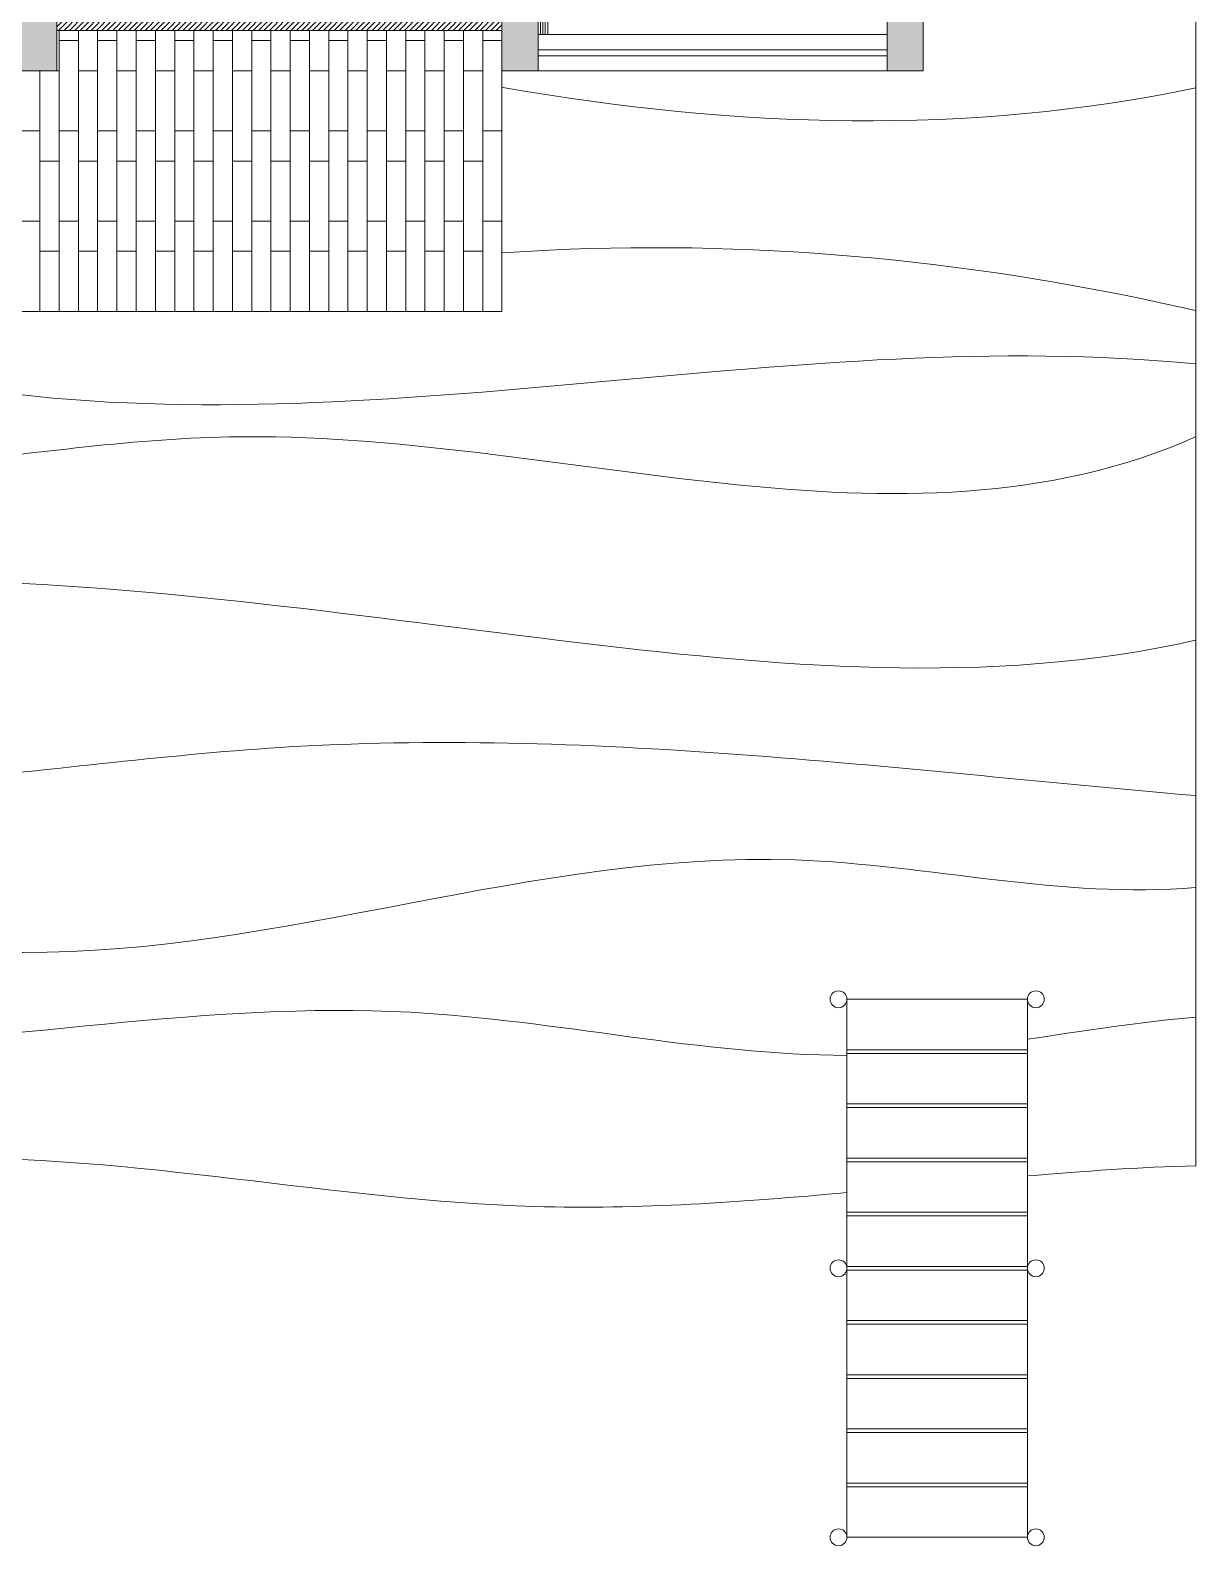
# Model space of a CAD drawing. Header units: millimetres. Extents: x 19901 to 59163, y 13732 to 30178.
# Drawn here: x 24365 to 25333, y 15617 to 16876 of the extents above; entities that cross this region are included whole.
import ezdxf

# ---------------------------------------------------------------- set-up
doc = ezdxf.new("R2010")
doc.units = ezdxf.units.MM
doc.layers.get('0').update_dxf_attribs({"lineweight": 18})
for name, color, linetype, lineweight in [('Curve di livello', 6, 'Continuous', 9), ('Pavimentazione esterna', 51, 'Continuous', 15), ('PROIEZIONI', 145, 'Continuous', 13), ('Vetro', 150, 'Continuous', 15), ('Wall', 255, 'Continuous', 20)]:
    doc.layers.add(name, color=color, linetype=linetype, lineweight=lineweight)

msp = doc.modelspace()

# ---------------------------------------------------------------- hatches: boundary and pattern name
at = {"layer": 'Vetro'}
h = msp.add_hatch(dxfattribs=at)
h.set_pattern_fill('ANSI31', color=4)
h.paths.add_polyline_path([(24756.5, 16887.6), (24386.5, 16887.6), (24386.5, 16876.1), (24756.5, 16876.1)])
at = {"layer": 'Wall'}
h = msp.add_hatch(color=9, dxfattribs=at)
h.dxf.hatch_style = 1
h.paths.add_polyline_path([(24386.5, 16967.6), (24356.5, 16967.6), (24356.5, 16872.6), (24336.5, 16872.6), (24336.5, 16842.6), (24386.5, 16842.6)])
h.paths.add_polyline_path([(24786.5, 16967.6), (24756.5, 16967.6), (24756.5, 16842.6), (24786.5, 16842.6), (24786.5, 16872.6)])
h.paths.add_polyline_path([(25106.5, 17010.1), (25076.5, 17010.1), (25076.5, 16872.6), (25076.5, 16842.6), (25106.5, 16842.6)])

# ---------------------------------------------------------------- linework, layer by layer
msp.add_line((25333, 17939.2), (25333, 15932.9))
at = {"layer": 'Curve di livello'}
for points, knots in [([(24756.5, 16828.9), (24757.3, 16828.7), (24948.7, 16795.2), (25145.8, 16788.6), (25333, 16828.5)], [1440.619799, 1440.619799, 1440.619799, 1440.619799, 1442.919983, 2017.077223, 2017.077223, 2017.077223, 2017.077223]), ([(24756.5, 16691.3), (24769.6, 16692.2), (24964.1, 16703.4), (25157.6, 16683.7), (25332.9, 16643.4), (25332.9, 16643.4), (25332.9, 16643.4), (25332.9, 16643.4), (25332.9, 16643.4), (25333, 16643.4), (25333, 16643.4)], [1437.518464, 1437.518464, 1437.518464, 1437.518464, 1476.268274, 2015.917714, 2015.917714, 2015.917714, 2015.918177, 2015.918177, 2015.918177, 2015.958032, 2015.958032, 2015.958032, 2015.958032]), ([(24276.5, 16584.8), (24296.7, 16581.3), (24644.2, 16528.1), (25002.4, 16631.1), (25332.9, 16599.1), (25332.9, 16599.1), (25332.9, 16599.1), (25332.9, 16599.1), (25332.9, 16599), (25332.9, 16599), (25333, 16599)], [952.435008, 952.435008, 952.435008, 952.435008, 1013.900228, 2009.947904, 2009.947904, 2009.947904, 2009.948687, 2009.948687, 2009.948687, 2010.018952, 2010.018952, 2010.018952, 2010.018952]), ([(24276.5, 16515.3), (24360, 16523.3), (24713.3, 16579.4), (25088.2, 16429.8), (25332.9, 16538.4), (25332.9, 16538.4), (25332.9, 16538.4), (25332.9, 16538.4), (25332.9, 16538.4), (25332.9, 16538.4), (25333, 16538.4)], [948.136507, 948.136507, 948.136507, 948.136507, 1199.951019, 2002.883229, 2002.883229, 2002.883229, 2002.885334, 2002.885334, 2002.885334, 2002.970377, 2002.970377, 2002.970377, 2002.970377]), ([(24276.5, 16419.5), (24451.4, 16417), (24802.9, 16364.8), (25160.9, 16330.7), (25332.9, 16369.4), (25332.9, 16369.4), (25332.9, 16369.4), (25332.9, 16369.4), (25332.9, 16369.4), (25332.9, 16369.4), (25333, 16369.4)], [947.742027, 947.742027, 947.742027, 947.742027, 1475.410206, 2004.14526, 2004.14526, 2004.14526, 2004.146467, 2004.146467, 2004.146467, 2004.226908, 2004.226908, 2004.226908, 2004.226908]), ([(24276.5, 16252.4), (24375, 16260.2), (24725.9, 16309.8), (25079.8, 16262.2), (25332.9, 16240.4), (25332.9, 16240.4), (25332.9, 16240.4), (25332.9, 16240.4), (25332.9, 16240.4), (25332.9, 16240.4), (25333, 16240.4)], [946.255727, 946.255727, 946.255727, 946.255727, 1242.735896, 2004.889476, 2004.889476, 2004.889476, 2004.889607, 2004.889607, 2004.889607, 2004.969426, 2004.969426, 2004.969426, 2004.969426]), ([(24276.5, 16114.5), (24303.8, 16111.9), (24544.8, 16097.8), (24895.5, 16238.6), (25222.2, 16154.4), (25332.9, 16164.1), (25332.9, 16164.1), (25332.9, 16164.1), (25332.9, 16164.1), (25333, 16164.1), (25333, 16164.1), (25333, 16164.1)], [950.943563, 950.943563, 950.943563, 950.943563, 1033.490488, 1679.853616, 2013.397423, 2013.397423, 2013.397423, 2013.399494, 2013.399494, 2013.399494, 2013.420108, 2013.420108, 2013.420108, 2013.420108]), ([(24173, 16030.3), (24341.8, 16035.1), (24633.1, 16094.3), (24922.6, 16024.8), (25043.1, 16024.6)], [851.89565, 851.89565, 851.89565, 851.89565, 1359.236516, 1723.307966, 1723.307966, 1723.307966, 1723.307966]), ([(23333, 15939.2), (23502.5, 15912.3), (23819.9, 15861.8), (24302.6, 15975.9), (24703.7, 15884.3), (24956.6, 15902.7), (25043.1, 15910.6)], [0, 0, 0, 0, 510.207258, 955.712193, 1456.747415, 1716.625225, 1716.625225, 1716.625225, 1716.625225])]:
    msp.add_open_spline(points, degree=3, knots=knots, dxfattribs=at)
for points in [[(25193.1, 16038), (25239.6, 16044.8), (25286.2, 16052.5), (25333, 16056.3)], [(25193.1, 15924.4), (25239.7, 15928.4), (25286.3, 15931.6), (25333, 15932.9)]]:
    msp.add_open_spline(points, degree=3, dxfattribs=at)
at = {"layer": 'Pavimentazione esterna'}
for p, q in [((24372.5, 16642.6), (24388.5, 16642.6)), ((24404.5, 16642.6), (24420.5, 16642.6)), ((24436.5, 16642.6), (24452.5, 16642.6)), ((24468.5, 16642.6), (24484.5, 16642.6)), ((24500.5, 16642.6), (24516.5, 16642.6)), ((24532.5, 16642.6), (24548.5, 16642.6)), ((24564.5, 16642.6), (24580.5, 16642.6)), ((24596.5, 16642.6), (24612.5, 16642.6)), ((24628.5, 16642.6), (24644.5, 16642.6)), ((24660.5, 16642.6), (24676.5, 16642.6)), ((24692.5, 16642.6), (24708.5, 16642.6)), ((24724.5, 16642.6), (24740.5, 16642.6))]:
    msp.add_line(p, q, dxfattribs=at)
for points in [[(24388.5, 16876.1), (24388.5, 16842.6), (24384, 16842.6)], [(24404.5, 16876.1), (24404.5, 16867.6), (24388.5, 16867.6), (24388.5, 16876.1)], [(24420.5, 16876.1), (24420.5, 16842.6), (24404.5, 16842.6), (24404.5, 16876.1)], [(24436.5, 16876.1), (24436.5, 16867.6), (24420.5, 16867.6), (24420.5, 16876.1)], [(24452.5, 16876.1), (24452.5, 16842.6), (24436.5, 16842.6), (24436.5, 16876.1)], [(24468.5, 16876.1), (24468.5, 16867.6), (24452.5, 16867.6), (24452.5, 16876.1)], [(24484.5, 16876.1), (24484.5, 16842.6), (24468.5, 16842.6), (24468.5, 16876.1)], [(24500.5, 16876.1), (24500.5, 16867.6), (24484.5, 16867.6), (24484.5, 16876.1)], [(24516.5, 16876.1), (24516.5, 16842.6), (24500.5, 16842.6), (24500.5, 16876.1)], [(24532.5, 16876.1), (24532.5, 16867.6), (24516.5, 16867.6), (24516.5, 16876.1)], [(24548.5, 16876.1), (24548.5, 16842.6), (24532.5, 16842.6), (24532.5, 16876.1)], [(24564.5, 16876.1), (24564.5, 16867.6), (24548.5, 16867.6), (24548.5, 16876.1)], [(24580.5, 16876.1), (24580.5, 16842.6), (24564.5, 16842.6), (24564.5, 16876.1)], [(24596.5, 16876.1), (24596.5, 16867.6), (24580.5, 16867.6), (24580.5, 16876.1)], [(24612.5, 16876.1), (24612.5, 16842.6), (24596.5, 16842.6), (24596.5, 16876.1)], [(24628.5, 16876.1), (24628.5, 16867.6), (24612.5, 16867.6), (24612.5, 16876.1)], [(24644.5, 16876.1), (24644.5, 16842.6), (24628.5, 16842.6), (24628.5, 16876.1)], [(24660.5, 16876.1), (24660.5, 16867.6), (24644.5, 16867.6), (24644.5, 16876.1)], [(24676.5, 16876.1), (24676.5, 16842.6), (24660.5, 16842.6), (24660.5, 16876.1)], [(24692.5, 16876.1), (24692.5, 16867.6), (24676.5, 16867.6), (24676.5, 16876.1)], [(24708.5, 16876.1), (24708.5, 16842.6), (24692.5, 16842.6), (24692.5, 16876.1)], [(24724.5, 16876.1), (24724.5, 16867.6), (24708.5, 16867.6), (24708.5, 16876.1)], [(24740.5, 16876.1), (24740.5, 16842.6), (24724.5, 16842.6), (24724.5, 16876.1)], [(24756.5, 16867.6), (24740.5, 16867.6), (24740.5, 16876.1)], [(24388.5, 16867.6), (24404.5, 16867.6), (24404.5, 16792.6), (24388.5, 16792.6), (24388.5, 16867.6)], [(24420.5, 16867.6), (24436.5, 16867.6), (24436.5, 16792.6), (24420.5, 16792.6), (24420.5, 16867.6)], [(24452.5, 16867.6), (24468.5, 16867.6), (24468.5, 16792.6), (24452.5, 16792.6), (24452.5, 16867.6)], [(24484.5, 16867.6), (24500.5, 16867.6), (24500.5, 16792.6), (24484.5, 16792.6), (24484.5, 16867.6)], [(24516.5, 16867.6), (24532.5, 16867.6), (24532.5, 16792.6), (24516.5, 16792.6), (24516.5, 16867.6)], [(24548.5, 16867.6), (24564.5, 16867.6), (24564.5, 16792.6), (24548.5, 16792.6), (24548.5, 16867.6)], [(24580.5, 16867.6), (24596.5, 16867.6), (24596.5, 16792.6), (24580.5, 16792.6), (24580.5, 16867.6)], [(24612.5, 16867.6), (24628.5, 16867.6), (24628.5, 16792.6), (24612.5, 16792.6), (24612.5, 16867.6)], [(24644.5, 16867.6), (24660.5, 16867.6), (24660.5, 16792.6), (24644.5, 16792.6), (24644.5, 16867.6)], [(24676.5, 16867.6), (24692.5, 16867.6), (24692.5, 16792.6), (24676.5, 16792.6), (24676.5, 16867.6)], [(24708.5, 16867.6), (24724.5, 16867.6), (24724.5, 16792.6), (24708.5, 16792.6), (24708.5, 16867.6)], [(24740.5, 16867.6), (24754, 16867.6)], [(24756.5, 16842.6), (24756.5, 16792.6), (24740.5, 16792.6), (24740.5, 16867.6)], [(24372.5, 16842.6), (24388.5, 16842.6), (24388.5, 16767.6), (24372.5, 16767.6), (24372.5, 16842.6)], [(24404.5, 16842.6), (24420.5, 16842.6), (24420.5, 16767.6), (24404.5, 16767.6), (24404.5, 16842.6)], [(24436.5, 16842.6), (24452.5, 16842.6), (24452.5, 16767.6), (24436.5, 16767.6), (24436.5, 16842.6)], [(24468.5, 16842.6), (24484.5, 16842.6), (24484.5, 16767.6), (24468.5, 16767.6), (24468.5, 16842.6)], [(24500.5, 16842.6), (24516.5, 16842.6), (24516.5, 16767.6), (24500.5, 16767.6), (24500.5, 16842.6)], [(24532.5, 16842.6), (24548.5, 16842.6), (24548.5, 16767.6), (24532.5, 16767.6), (24532.5, 16842.6)], [(24564.5, 16842.6), (24580.5, 16842.6), (24580.5, 16767.6), (24564.5, 16767.6), (24564.5, 16842.6)], [(24596.5, 16842.6), (24612.5, 16842.6), (24612.5, 16767.6), (24596.5, 16767.6), (24596.5, 16842.6)], [(24628.5, 16842.6), (24644.5, 16842.6), (24644.5, 16767.6), (24628.5, 16767.6), (24628.5, 16842.6)], [(24660.5, 16842.6), (24676.5, 16842.6), (24676.5, 16767.6), (24660.5, 16767.6), (24660.5, 16842.6)], [(24692.5, 16842.6), (24708.5, 16842.6), (24708.5, 16767.6), (24692.5, 16767.6), (24692.5, 16842.6)], [(24724.5, 16842.6), (24740.5, 16842.6), (24740.5, 16767.6), (24724.5, 16767.6), (24724.5, 16842.6)], [(24356.5, 16792.6), (24372.5, 16792.6), (24372.5, 16717.6), (24356.5, 16717.6), (24356.5, 16792.6)], [(24388.5, 16792.6), (24404.5, 16792.6), (24404.5, 16717.6), (24388.5, 16717.6), (24388.5, 16792.6)], [(24420.5, 16792.6), (24436.5, 16792.6), (24436.5, 16717.6), (24420.5, 16717.6), (24420.5, 16792.6)], [(24452.5, 16792.6), (24468.5, 16792.6), (24468.5, 16717.6), (24452.5, 16717.6), (24452.5, 16792.6)], [(24484.5, 16792.6), (24500.5, 16792.6), (24500.5, 16717.6), (24484.5, 16717.6), (24484.5, 16792.6)], [(24516.5, 16792.6), (24532.5, 16792.6), (24532.5, 16717.6), (24516.5, 16717.6), (24516.5, 16792.6)], [(24548.5, 16792.6), (24564.5, 16792.6), (24564.5, 16717.6), (24548.5, 16717.6), (24548.5, 16792.6)], [(24580.5, 16792.6), (24596.5, 16792.6), (24596.5, 16717.6), (24580.5, 16717.6), (24580.5, 16792.6)], [(24612.5, 16792.6), (24628.5, 16792.6), (24628.5, 16717.6), (24612.5, 16717.6), (24612.5, 16792.6)], [(24644.5, 16792.6), (24660.5, 16792.6), (24660.5, 16717.6), (24644.5, 16717.6), (24644.5, 16792.6)], [(24676.5, 16792.6), (24692.5, 16792.6), (24692.5, 16717.6), (24676.5, 16717.6), (24676.5, 16792.6)], [(24708.5, 16792.6), (24724.5, 16792.6), (24724.5, 16717.6), (24708.5, 16717.6), (24708.5, 16792.6)], [(24740.5, 16792.6), (24756.5, 16792.6), (24756.5, 16717.6), (24740.5, 16717.6), (24740.5, 16792.6)], [(24372.5, 16767.6), (24388.5, 16767.6), (24388.5, 16692.6), (24372.5, 16692.6), (24372.5, 16767.6)], [(24404.5, 16767.6), (24420.5, 16767.6), (24420.5, 16692.6), (24404.5, 16692.6), (24404.5, 16767.6)], [(24436.5, 16767.6), (24452.5, 16767.6), (24452.5, 16692.6), (24436.5, 16692.6), (24436.5, 16767.6)], [(24468.5, 16767.6), (24484.5, 16767.6), (24484.5, 16692.6), (24468.5, 16692.6), (24468.5, 16767.6)], [(24500.5, 16767.6), (24516.5, 16767.6), (24516.5, 16692.6), (24500.5, 16692.6), (24500.5, 16767.6)], [(24532.5, 16767.6), (24548.5, 16767.6), (24548.5, 16692.6), (24532.5, 16692.6), (24532.5, 16767.6)], [(24564.5, 16767.6), (24580.5, 16767.6), (24580.5, 16692.6), (24564.5, 16692.6), (24564.5, 16767.6)], [(24596.5, 16767.6), (24612.5, 16767.6), (24612.5, 16692.6), (24596.5, 16692.6), (24596.5, 16767.6)], [(24628.5, 16767.6), (24644.5, 16767.6), (24644.5, 16692.6), (24628.5, 16692.6), (24628.5, 16767.6)], [(24660.5, 16767.6), (24676.5, 16767.6), (24676.5, 16692.6), (24660.5, 16692.6), (24660.5, 16767.6)], [(24692.5, 16767.6), (24708.5, 16767.6), (24708.5, 16692.6), (24692.5, 16692.6), (24692.5, 16767.6)], [(24724.5, 16767.6), (24740.5, 16767.6), (24740.5, 16692.6), (24724.5, 16692.6), (24724.5, 16767.6)], [(24356.5, 16717.6), (24372.5, 16717.6), (24372.5, 16642.6), (24356.5, 16642.6), (24356.5, 16717.6)], [(24388.5, 16717.6), (24404.5, 16717.6), (24404.5, 16642.6), (24388.5, 16642.6), (24388.5, 16717.6)], [(24420.5, 16717.6), (24436.5, 16717.6), (24436.5, 16642.6), (24420.5, 16642.6), (24420.5, 16717.6)], [(24452.5, 16717.6), (24468.5, 16717.6), (24468.5, 16642.6), (24452.5, 16642.6), (24452.5, 16717.6)], [(24484.5, 16717.6), (24500.5, 16717.6), (24500.5, 16642.6), (24484.5, 16642.6), (24484.5, 16717.6)], [(24516.5, 16717.6), (24532.5, 16717.6), (24532.5, 16642.6), (24516.5, 16642.6), (24516.5, 16717.6)], [(24548.5, 16717.6), (24564.5, 16717.6), (24564.5, 16642.6), (24548.5, 16642.6), (24548.5, 16717.6)], [(24580.5, 16717.6), (24596.5, 16717.6), (24596.5, 16642.6), (24580.5, 16642.6), (24580.5, 16717.6)], [(24612.5, 16717.6), (24628.5, 16717.6), (24628.5, 16642.6), (24612.5, 16642.6), (24612.5, 16717.6)], [(24644.5, 16717.6), (24660.5, 16717.6), (24660.5, 16642.6), (24644.5, 16642.6), (24644.5, 16717.6)], [(24676.5, 16717.6), (24692.5, 16717.6), (24692.5, 16642.6), (24676.5, 16642.6), (24676.5, 16717.6)], [(24708.5, 16717.6), (24724.5, 16717.6), (24724.5, 16642.6), (24708.5, 16642.6), (24708.5, 16717.6)], [(24740.5, 16717.6), (24756.5, 16717.6), (24756.5, 16642.6), (24740.5, 16642.6), (24740.5, 16717.6)]]:
    msp.add_lwpolyline(points, dxfattribs=at)
at = {"layer": 'PROIEZIONI'}
for p, q in [((24786.5, 16872.6), (25076.5, 16872.6)), ((25076.5, 16842.6), (24786.5, 16842.6))]:
    msp.add_line(p, q, dxfattribs=at)
for points in [[(24786.5, 16872.6), (24786.5, 16967.6), (24788.5, 16967.6), (24788.5, 16872.6), (24786.5, 16872.6)], [(24788.5, 16872.6), (24788.5, 16967.6), (24790.5, 16967.6), (24790.5, 16872.6), (24788.5, 16872.6)], [(24790.5, 16872.6), (24790.5, 16967.6), (24792.5, 16967.6), (24792.5, 16872.6), (24790.5, 16872.6)], [(24792.5, 16872.6), (24792.5, 16967.6), (24794.5, 16967.6), (24794.5, 16872.6), (24792.5, 16872.6)]]:
    msp.add_lwpolyline(points, dxfattribs=at)
at = {"layer": 'Vetro'}
for p, q in [((24756.5, 16876.1), (24386.5, 16876.1)), ((24786.5, 16860.1), (25076.5, 16860.1)), ((24786.5, 16860.1), (24786.5, 16855.1)), ((25076.5, 16860.1), (25076.5, 16855.1)), ((24786.5, 16855.1), (25076.5, 16855.1))]:
    msp.add_line(p, q, dxfattribs=at)
at = {"layer": 'Wall'}
for p, q in [((25076.5, 16872.6), (25076.5, 17010.1)), ((25106.5, 16842.6), (25106.5, 17010.1)), ((24386.5, 16842.6), (24386.5, 16967.6)), ((24756.5, 16842.6), (24756.5, 16967.6)), ((24786.5, 16967.6), (24786.5, 16872.6)), ((24786.5, 16872.6), (24786.5, 16842.6)), ((25076.5, 16872.6), (25076.5, 16842.6)), ((24336.5, 16842.6), (24386.5, 16842.6)), ((24786.5, 16842.6), (24756.5, 16842.6)), ((25106.5, 16842.6), (25076.5, 16842.6)), ((25193.1, 16071.2), (25043.1, 16071.2)), ((25043.1, 15624.2), (25043.1, 16071.2)), ((25193.1, 15624.2), (25193.1, 16071.2)), ((25193.1, 16029.2), (25043.1, 16029.2)), ((25193.1, 16026.2), (25043.1, 16026.2)), ((25193.1, 15984.2), (25043.1, 15984.2)), ((25193.1, 15981.2), (25043.1, 15981.2)), ((25193.1, 15939.2), (25043.1, 15939.2)), ((25193.1, 15936.2), (25043.1, 15936.2)), ((25193.1, 15894.2), (25043.1, 15894.2)), ((25193.1, 15891.2), (25043.1, 15891.2)), ((25193.1, 15849.2), (25043.1, 15849.2)), ((25043.1, 15846.2), (25193.1, 15846.2)), ((25043.1, 15804.2), (25193.1, 15804.2)), ((25043.1, 15801.2), (25193.1, 15801.2)), ((25043.1, 15759.2), (25193.1, 15759.2)), ((25043.1, 15756.2), (25193.1, 15756.2)), ((25043.1, 15714.2), (25193.1, 15714.2)), ((25043.1, 15711.2), (25193.1, 15711.2)), ((25043.1, 15669.2), (25193.1, 15669.2)), ((25043.1, 15666.2), (25193.1, 15666.2)), ((25043.1, 15624.2), (25193.1, 15624.2))]:
    msp.add_line(p, q, dxfattribs=at)
for centre in [(25036.1, 16071.2), (25200.1, 16071.2), (25036.1, 15847.7), (25200.1, 15847.7), (25036.1, 15624.2), (25200.1, 15624.2)]:
    msp.add_circle(centre, 7, dxfattribs=at)

doc.saveas('drawing.dxf')
